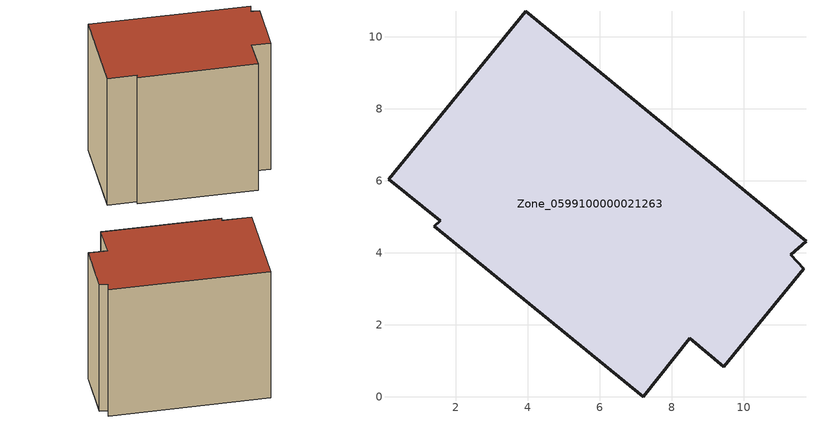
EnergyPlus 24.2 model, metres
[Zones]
Zone_0599100000021263
 floor ground (C_G): 11.67,3.56 9.45,0.83 8.5,1.62 7.21,0 1.41,4.74 1.57,4.89 0.13,6.05 3.94,10.71 11.73,4.33 11.31,3.95 z0
 wall outside (C_F): 11.73,4.33 3.94,10.71 0.13,6.05 1.57,4.89 1.41,4.74 7.21,0 8.5,1.62 9.45,0.83 11.67,3.56 11.31,3.95 11.73,4.33 z0:9.29
 roof outside (C_R): 9.45,0.83 11.67,3.56 11.31,3.95 11.73,4.33 3.94,10.71 0.13,6.05 1.57,4.89 1.41,4.74 7.21,0 8.5,1.62 z9.29
[BUILDING]
Pand.0599100000021263: North Axis=0; Terrain=City; Loads Convergence Tolerance Value=0.04; Temperature Convergence Tolerance Value=0.4; Solar Distribution=FullExterior; Maximum Number of Warmup Days=25; Minimum Number of Warmup Days=1
[Site:Location]
Rotterdam.The.Hague.AP_ZH_NLD Design_Conditions: Latitude=51.96; Longitude=4.45; Time Zone=1; Elevation=-4.5
[SITE:GROUNDTEMPERATURE:BUILDINGSURFACE]
18, 18, 18, 18, 18, 18, 18, 18, 18, 18, 18, 18
[MATERIAL] Thermal Absorptance=0.9; Solar Absorptance=0.7; Visible Absorptance=0.7
Name | Roughness | Thickness | Conductivity | Density | Specific Heat
G.TC.1946 | MediumSmooth | 0.15 | 1 | 540 | 1210
F.TC.1946 | Rough | 0.3 | 0.857143 | 1920 | 840
R.TC.1946 | MediumRough | 0.2 | 0.909091 | 1500 | 1000
[CONSTRUCTION]
C_G: G.TC.1946
C_F: F.TC.1946
C_R: R.TC.1946
[ZONE]
Zone_0599100000021263: Type=1; Multiplier=1; Ceiling Height=Autocalculate; Volume=Autocalculate; Floor Area=autocalculate; Part of Total Floor Area=Yes
[ZONEINFILTRATION:DESIGNFLOWRATE]
Infil_Zone_0599100000021263: Zone or ZoneList or Space or SpaceList=Zone_0599100000021263; Schedule=AlwaysOn; Design Flow Rate Calculation Method=Flow/Area; Flow Rate per Floor Area=0.003; Constant Term Coefficient=1; Temperature Term Coefficient=0; Velocity Term Coefficient=0; Velocity Squared Term Coefficient=0
[HVACTEMPLATE:ZONE:IDEALLOADSAIRSYSTEM]
Zone_0599100000021263: Maximum Heating Supply Air Temperature=50; Minimum Cooling Supply Air Temperature=13; Maximum Heating Supply Air Humidity Ratio=0.0156; Minimum Cooling Supply Air Humidity Ratio=0.0077; Heating Limit=NoLimit; Cooling Limit=NoLimit; Dehumidification Control Type=ConstantSensibleHeatRatio; Cooling Sensible Heat Ratio=0.7; Dehumidification Setpoint=60; Humidification Control Type=None; Humidification Setpoint=30; Outdoor Air Method=None; Outdoor Air Flow Rate per Person=0.00944; Outdoor Air Flow Rate per Zone Floor Area=0; Outdoor Air Flow Rate per Zone=0; Demand Controlled Ventilation Type=None; Outdoor Air Economizer Type=NoEconomizer; Heat Recovery Type=None; Sensible Heat Recovery Effectiveness=0.7; Latent Heat Recovery Effectiveness=0.65
[ZONECONTROL:THERMOSTAT]
ThermostatControl_Zone_0599100000021263: Zone or ZoneList=Zone_0599100000021263; Control Type Schedule=DualSetpointControlType; Control 1=Thermostat_Zone_0599100000021263; Temperature Difference Between Cutout And Setpoint=0
[THERMOSTATSETPOINT:DUALSETPOINT]
Thermostat_Zone_0599100000021263: Heating Setpoint Temperature Schedule=HeatingSetpoint_Zone_0599100000021263; Cooling Setpoint Temperature Schedule=CoolingSetpoint_Zone_0599100000021263
[SCHEDULE:COMPACT]
HeatingSetpoint_Zone_0599100000021263: Through: 12/31, For: AllDays, Until: 24:00, 21
CoolingSetpoint_Zone_0599100000021263: Through: 12/31, For: AllDays, Until: 24:00, 24
DualSetpointControlType: Through: 12/31, For: AllDays, Until: 24:00, 4
AlwaysOn: Through: 12/31, For: AllDays, Until: 24:00, 1
